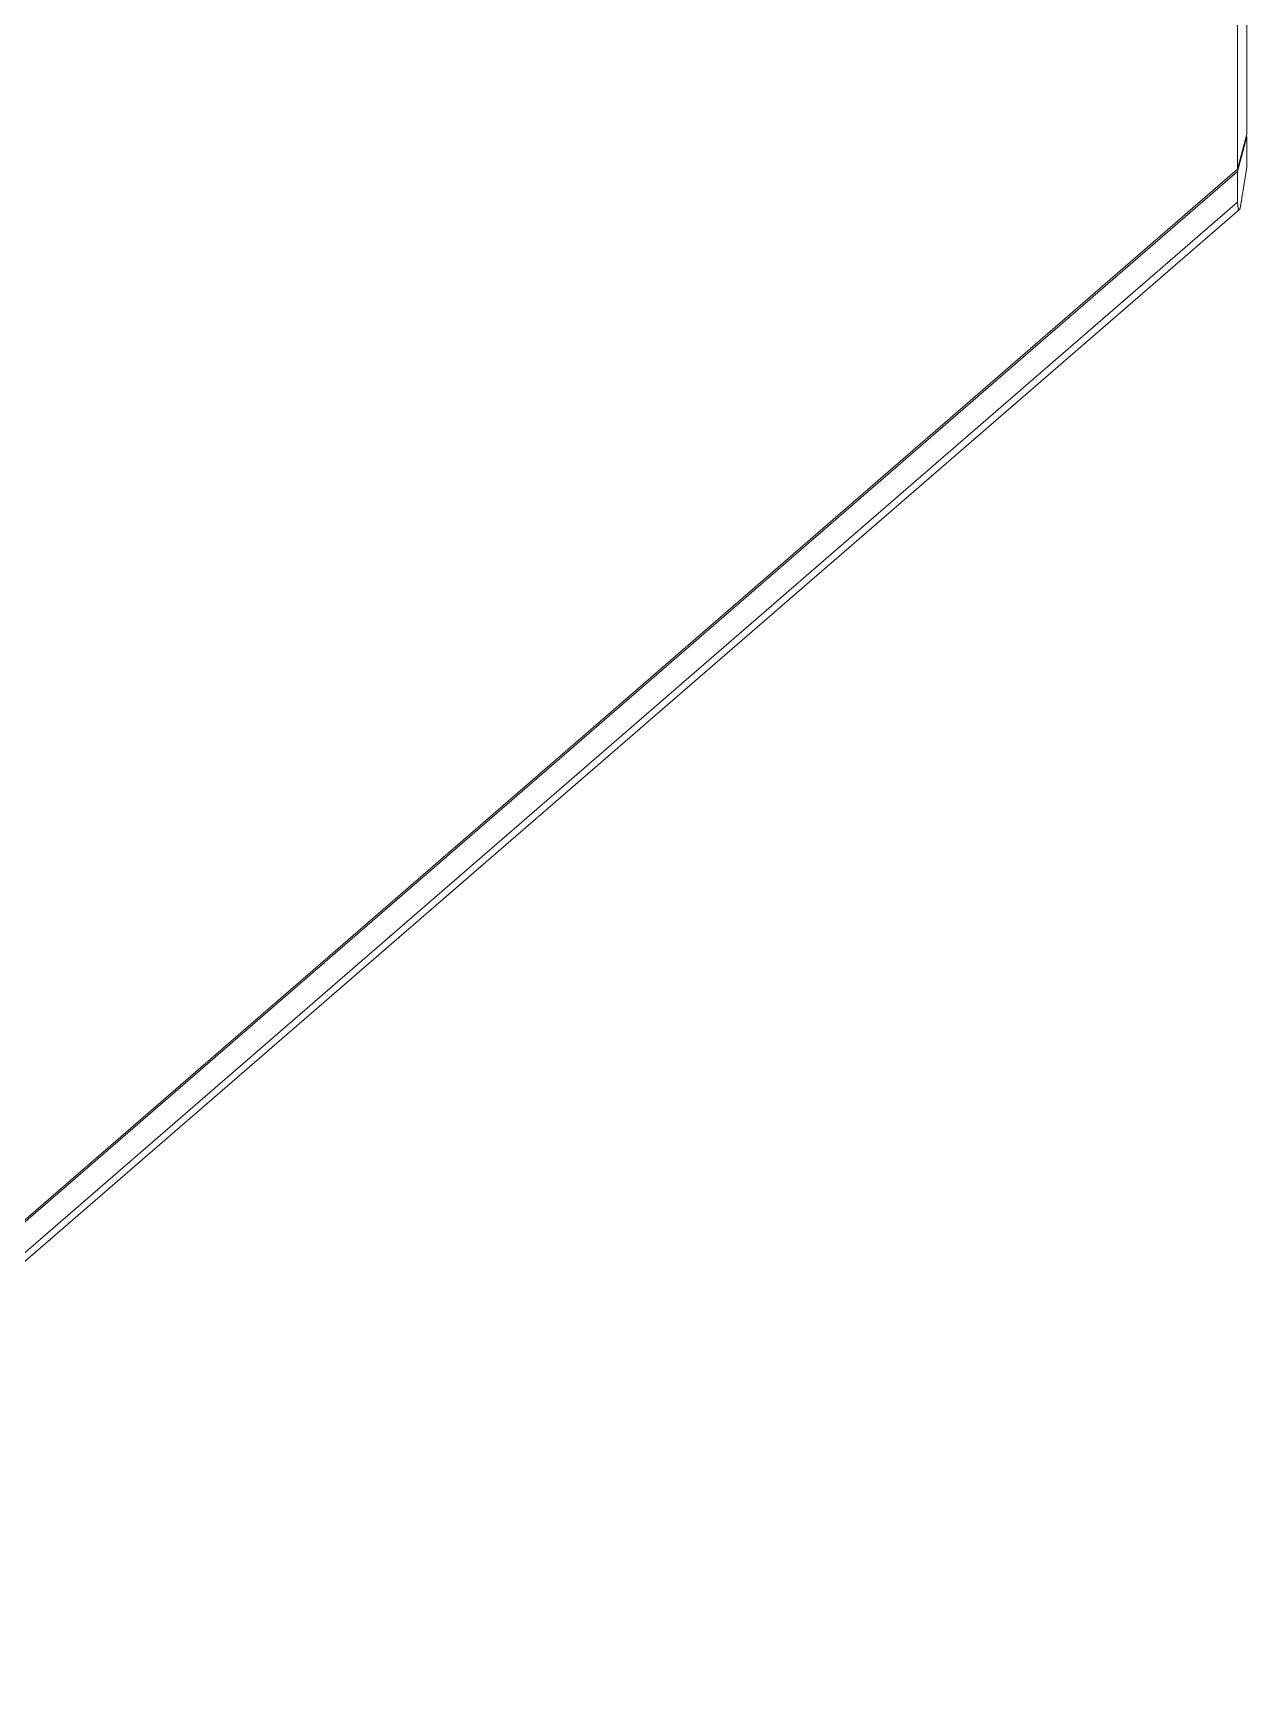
# Model space of a CAD drawing. Header units: millimetres. Extents: x 0 to 3564, y 0 to 2520.
# Drawn here: x 1877.4 to 2100.7, y 1583.8 to 1890.2 of the extents above; entities that cross this region are included whole.
import ezdxf

# ---------------------------------------------------------------- set-up
doc = ezdxf.new("R2010")
doc.units = ezdxf.units.MM
doc.layers.get('0').update_dxf_attribs({"lineweight": 13})

msp = doc.modelspace()

# ---------------------------------------------------------------- linework, layer by layer
for p, q in [((2100.7, 2296), (2100.7, 1871.65)), ((2099.03, 2289.56), (2099.03, 1865.2)), ((2099.03, 1865.2), (2100.7, 1871.65)), ((2099.03, 1864.77), (2100.7, 1871.22)), ((2100.7, 1871.22), (2100.59, 1871.25)), ((2100.7, 1865.59), (2100.7, 1871.22)), ((2099.03, 1865.2), (1784.03, 1592.41)), ((1784.03, 1591.97), (2099.03, 1864.77)), ((2099.03, 1859.14), (2099.03, 1864.77)), ((2100.7, 1865.59), (2099.52, 1857.97)), ((1782.98, 1583.82), (2099.44, 1857.88)), ((1784.03, 1586.34), (2099.03, 1859.14)), ((2099.44, 1857.88), (2099.52, 1857.97))]:
    msp.add_line(p, q)
msp.add_ellipse((2100.7, 1865.59), major_axis=(1.41, 7.76), ratio=0.116154, start_param=-3.712074, end_param=-2.99835)

doc.saveas('drawing.dxf')
